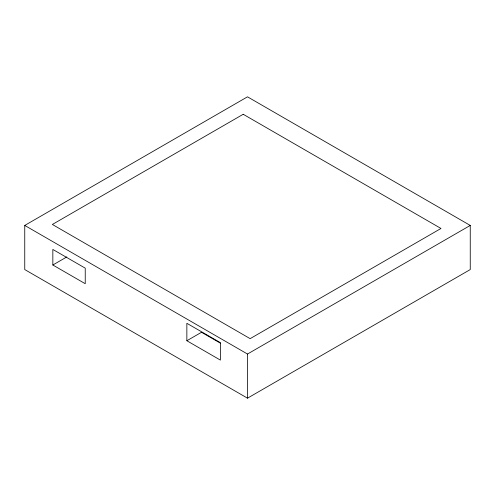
<?xml version="1.0" encoding="UTF-8"?>
<svg xmlns="http://www.w3.org/2000/svg" width="495" height="495" viewBox="0 0 495 495"><rect width="100%" height="100%" fill="white"/><g stroke="black" fill="none" stroke-linecap="round" stroke-linejoin="round"><path stroke-width="0.74" d="M24.75 225.435L247.5 96.828L470.25 225.435L470.25 269.565L247.5 398.172L24.75 269.565L24.75 225.435L247.5 354.036L470.25 225.435M52.841 264.998L85.233 283.703L85.233 268.154L52.841 249.449L52.841 264.998L66.825 256.93M186.856 340.739L220.374 360.094L220.374 342.645L186.856 323.297L186.856 340.739L201.502 332.287L220.566 343.289M247.5 354.036L247.5 398.172M243.212 114.277L52.365 224.464L250.142 338.648L440.989 228.467L243.212 114.277"/></g></svg>
